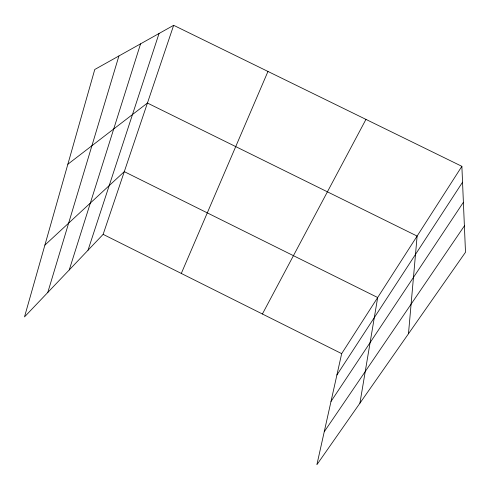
<?xml version="1.0" encoding="UTF-8"?>
<svg xmlns="http://www.w3.org/2000/svg" width="490" height="490" viewBox="0 0 490 490"><rect width="100%" height="100%" fill="white"/><g stroke="black" fill="none" stroke-linecap="round" stroke-linejoin="round"><path stroke-width="0.73" d="M408.476 333.757L417.119 236.076L147.435 103.047L67.859 164.23M359.917 403.178L377.68 297.528L124.295 171.641L44.896 245.098M461.874 166.324L341.671 353.639L316.889 464.692L465.5 252.24L461.874 166.324L173.656 25.309L94.766 69.488L24.5 316.908L103.139 234.361L173.656 25.309M47.787 292.463L118.911 55.97M69.255 269.929L140.569 43.837M88.004 250.249L159.042 33.492M181.3 273.445L267.969 71.448M262.401 313.998L365.957 119.395M336.912 374.973L462.548 182.194M331.007 401.426L463.393 202.278M324.239 431.751L464.391 225.878M103.139 234.361L341.671 353.639"/></g></svg>
